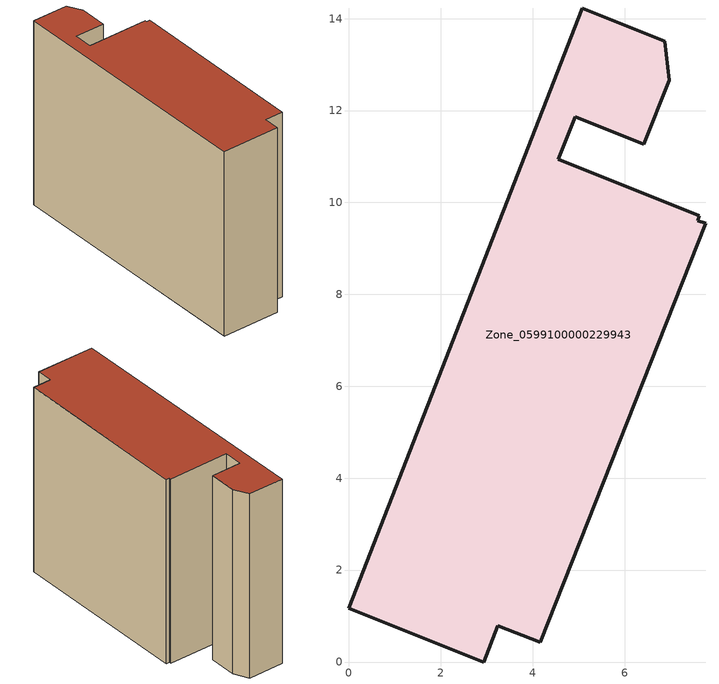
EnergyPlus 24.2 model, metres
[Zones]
Zone_0599100000229943
 floor ground (C_G): 4.92,11.87 4.55,10.94 7.63,9.71 7.59,9.61 7.76,9.55 4.16,0.43 3.24,0.79 2.93,0 0,1.17 5.08,14.23 6.87,13.51 6.97,12.66 6.42,11.27 z3.81
 wall outside (C_F): 5.08,14.23 0,1.17 2.93,0 3.24,0.79 4.16,0.43 7.76,9.55 7.59,9.61 7.63,9.71 4.55,10.94 4.92,11.87 6.42,11.27 6.97,12.66 6.87,13.51 5.08,14.23 z3.81:14.24
 roof outside (C_R): 7.63,9.71 4.55,10.94 4.92,11.87 6.42,11.27 6.97,12.66 6.87,13.51 5.08,14.23 0,1.17 2.93,0 3.24,0.79 4.16,0.43 7.76,9.55 7.59,9.61 z14.24
[BUILDING]
Pand.0599100000229943: North Axis=0; Terrain=City; Loads Convergence Tolerance Value=0.04; Temperature Convergence Tolerance Value=0.4; Solar Distribution=FullExterior; Maximum Number of Warmup Days=25; Minimum Number of Warmup Days=1
[Site:Location]
Rotterdam.The.Hague.AP_ZH_NLD Design_Conditions: Latitude=51.96; Longitude=4.45; Time Zone=1; Elevation=-4.5
[SITE:GROUNDTEMPERATURE:BUILDINGSURFACE]
18, 18, 18, 18, 18, 18, 18, 18, 18, 18, 18, 18
[MATERIAL] Thermal Absorptance=0.9; Solar Absorptance=0.7; Visible Absorptance=0.7
Name | Roughness | Thickness | Conductivity | Density | Specific Heat
G.TI.1975-1991 | MediumSmooth | 0.15 | 0.288461 | 540 | 1210
F.TI.1975-1991 | Rough | 0.3 | 0.230769 | 1920 | 840
R.TI.1975-1991 | MediumRough | 0.2 | 0.153846 | 1500 | 1000
[CONSTRUCTION]
C_G: G.TI.1975-1991
C_F: F.TI.1975-1991
C_R: R.TI.1975-1991
[ZONE]
Zone_0599100000229943: Type=1; Multiplier=1; Ceiling Height=Autocalculate; Volume=Autocalculate; Floor Area=autocalculate; Part of Total Floor Area=Yes
[ZONEINFILTRATION:DESIGNFLOWRATE]
Infil_Zone_0599100000229943: Zone or ZoneList or Space or SpaceList=Zone_0599100000229943; Schedule=AlwaysOn; Design Flow Rate Calculation Method=Flow/Area; Flow Rate per Floor Area=0.003; Constant Term Coefficient=1; Temperature Term Coefficient=0; Velocity Term Coefficient=0; Velocity Squared Term Coefficient=0
[HVACTEMPLATE:ZONE:IDEALLOADSAIRSYSTEM]
Zone_0599100000229943: Maximum Heating Supply Air Temperature=50; Minimum Cooling Supply Air Temperature=13; Maximum Heating Supply Air Humidity Ratio=0.0156; Minimum Cooling Supply Air Humidity Ratio=0.0077; Heating Limit=NoLimit; Cooling Limit=NoLimit; Dehumidification Control Type=ConstantSensibleHeatRatio; Cooling Sensible Heat Ratio=0.7; Dehumidification Setpoint=60; Humidification Control Type=None; Humidification Setpoint=30; Outdoor Air Method=None; Outdoor Air Flow Rate per Person=0.00944; Outdoor Air Flow Rate per Zone Floor Area=0; Outdoor Air Flow Rate per Zone=0; Demand Controlled Ventilation Type=None; Outdoor Air Economizer Type=NoEconomizer; Heat Recovery Type=None; Sensible Heat Recovery Effectiveness=0.7; Latent Heat Recovery Effectiveness=0.65
[ZONECONTROL:THERMOSTAT]
ThermostatControl_Zone_0599100000229943: Zone or ZoneList=Zone_0599100000229943; Control Type Schedule=DualSetpointControlType; Control 1=Thermostat_Zone_0599100000229943; Temperature Difference Between Cutout And Setpoint=0
[THERMOSTATSETPOINT:DUALSETPOINT]
Thermostat_Zone_0599100000229943: Heating Setpoint Temperature Schedule=HeatingSetpoint_Zone_0599100000229943; Cooling Setpoint Temperature Schedule=CoolingSetpoint_Zone_0599100000229943
[SCHEDULE:COMPACT]
HeatingSetpoint_Zone_0599100000229943: Through: 12/31, For: AllDays, Until: 24:00, 21
CoolingSetpoint_Zone_0599100000229943: Through: 12/31, For: AllDays, Until: 24:00, 24
DualSetpointControlType: Through: 12/31, For: AllDays, Until: 24:00, 4
AlwaysOn: Through: 12/31, For: AllDays, Until: 24:00, 1
